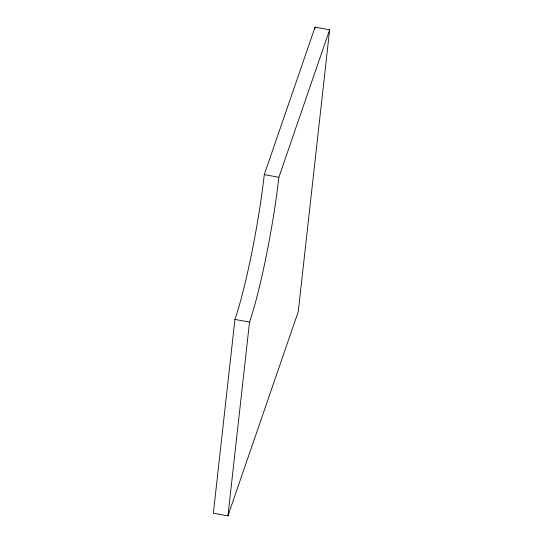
<?xml version="1.0" encoding="UTF-8"?>
<svg xmlns="http://www.w3.org/2000/svg" width="543" height="543" viewBox="0 0 543 543"><rect width="100%" height="100%" fill="white"/><g stroke="black" fill="none" stroke-linecap="round" stroke-linejoin="round"><path stroke-width="0.81" d="M234.936 319.433L213.358 513.203L227.945 515.85L298.256 311.648L329.642 29.797L315.055 27.15L264.278 174.629A106.455 10.935 -79.7 0 1 234.936 319.433L249.522 322.08L227.945 515.85M314.872 28.833L315.055 27.15M249.522 322.08A106.455 10.935 -79.7 0 0 278.864 177.283L329.642 29.797M264.278 174.629L278.864 177.283"/></g></svg>
